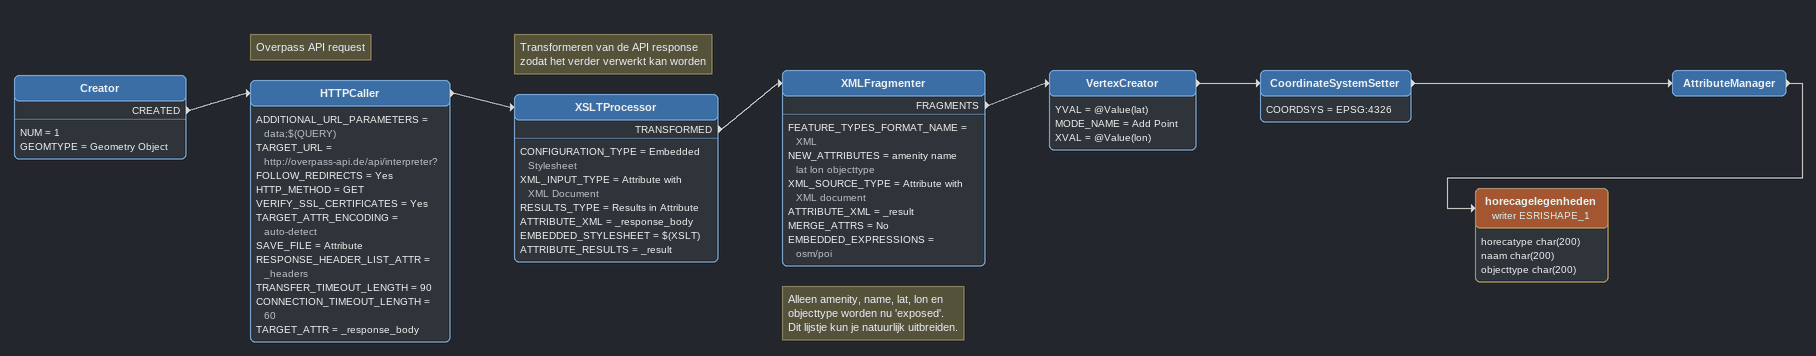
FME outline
Creator
    NUM = 1
    GEOMTYPE = Geometry Object
    CREATED -> HTTPCaller
Note: Overpass API request
HTTPCaller
    ADDITIONAL_URL_PARAMETERS = data;$(QUERY)
    TARGET_URL = http://overpass-api.de/api/interpreter?
    FOLLOW_REDIRECTS = Yes
    HTTP_METHOD = GET
    VERIFY_SSL_CERTIFICATES = Yes
    TARGET_ATTR_ENCODING = auto-detect
    SAVE_FILE = Attribute
    RESPONSE_HEADER_LIST_ATTR = _headers
    TRANSFER_TIMEOUT_LENGTH = 90
    CONNECTION_TIMEOUT_LENGTH = 60
    TARGET_ATTR = _response_body
    -> XSLTProcessor
Note: Transformeren van de API response zodat het verder verwerkt kan worden
XSLTProcessor
    CONFIGURATION_TYPE = Embedded Stylesheet
    XML_INPUT_TYPE = Attribute with XML Document
    RESULTS_TYPE = Results in Attribute
    ATTRIBUTE_XML = _response_body
    EMBEDDED_STYLESHEET = $(XSLT)
    ATTRIBUTE_RESULTS = _result
    TRANSFORMED -> XMLFragmenter
Note: Alleen amenity, name, lat, lon en objecttype worden nu 'exposed'. / Dit lijstje kun je natuurlijk uitbreiden.
XMLFragmenter
    FEATURE_TYPES_FORMAT_NAME = XML
    NEW_ATTRIBUTES = amenity name lat lon objecttype
    XML_SOURCE_TYPE = Attribute with XML document
    ATTRIBUTE_XML = _result
    MERGE_ATTRS = No
    EMBEDDED_EXPRESSIONS = osm/poi
    FRAGMENTS -> VertexCreator
VertexCreator
    YVAL = @Value(lat)
    MODE_NAME = Add Point
    XVAL = @Value(lon)
    -> CoordinateSystemSetter
CoordinateSystemSetter
    COORDSYS = EPSG:4326
    -> AttributeManager
AttributeManager
    -> horecagelegenheden (writer ESRISHAPE_1)
horecagelegenheden (writer ESRISHAPE_1)
    attributes: horecatype char(200), naam char(200), objecttype char(200)
